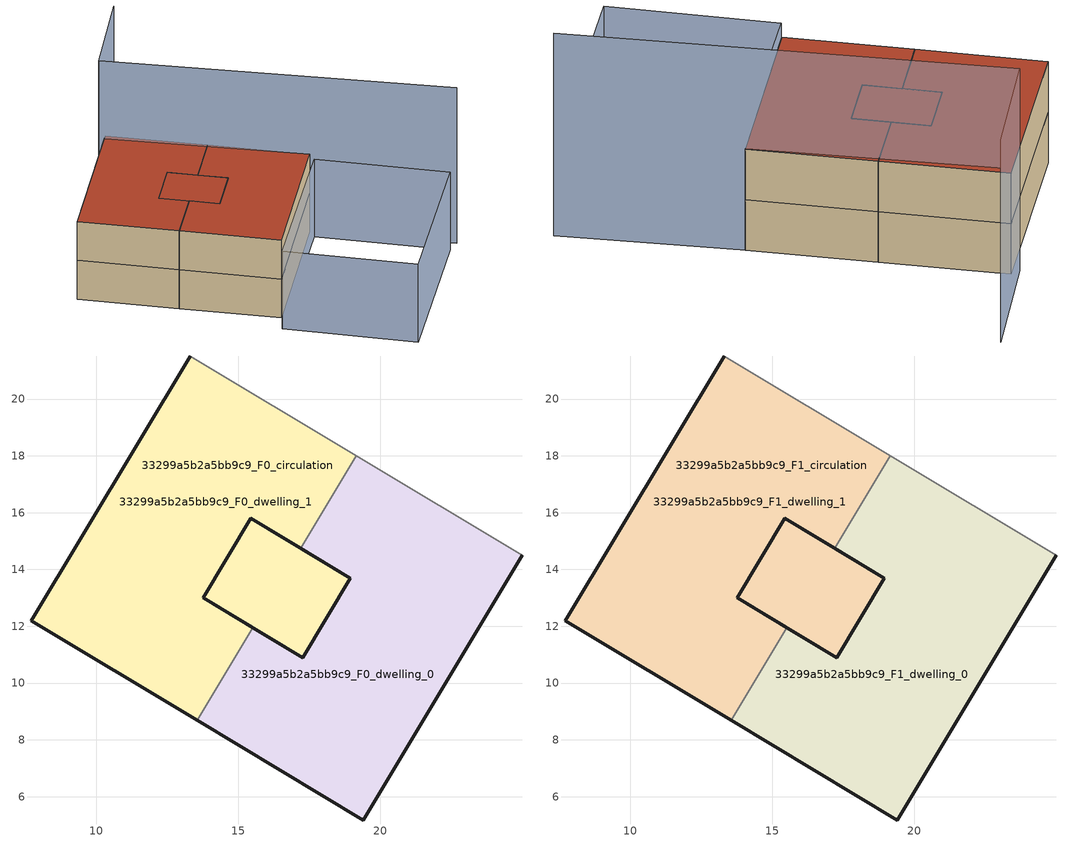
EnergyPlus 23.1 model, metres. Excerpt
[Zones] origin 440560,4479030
33299a5b2a5bb9c9_F0_dwelling_0
 floor ground (EU_floor_Construction): 25,14.5 19.4,5.18 13.56,8.69 15.52,11.95 17.27,10.9 18.95,13.69 17.2,14.75 19.15,18.01 z0; 17.2,14.75 18.95,13.69 17.27,10.9 13.77,13 15.44,15.8 z0
 wall outside (EU_wall_Construction): 17.2,14.75 18.95,13.69 17.27,10.9 15.52,11.95 / 13.56,8.69 19.4,5.18 25,14.5 z0:3
 wall adiabatic (EU_wall_Construction): 25,14.5 19.15,18.01 z0:3
 wall to 33299a5b2a5bb9c9_F0_dwelling_1 (EU_wall_Construction): 19.15,18.01 17.2,14.75 / 15.52,11.95 13.56,8.69 z0:3
33299a5b2a5bb9c9_F0_dwelling_1
 floor ground (EU_floor_Construction): 19.15,18.01 17.2,14.75 15.44,15.8 13.77,13 15.52,11.95 13.56,8.69 7.72,12.19 13.31,21.51 z0; 18.95,13.69 17.27,10.9 13.77,13 15.44,15.8 17.2,14.75 z0
 wall outside (EU_wall_Construction): 15.52,11.95 13.77,13 15.44,15.8 17.2,14.75 / 13.31,21.51 7.72,12.19 13.56,8.69 z0:3
 wall adiabatic (EU_wall_Construction): 19.15,18.01 13.31,21.51 z0:3
33299a5b2a5bb9c9_F0_circulation
 floor ground (EU_floor_Construction): 25,14.5 19.4,5.18 13.56,8.69 15.52,11.95 17.27,10.9 18.95,13.69 17.2,14.75 19.15,18.01 z0; 17.2,14.75 18.95,13.69 17.27,10.9 15.52,11.95 13.77,13 15.44,15.8 z0; 19.15,18.01 17.2,14.75 15.44,15.8 13.77,13 15.52,11.95 13.56,8.69 7.72,12.19 13.31,21.51 z0
 wall outside (EU_wall_Construction): 13.77,13 17.27,10.9 18.95,13.69 15.44,15.8 13.77,13 z0:3
33299a5b2a5bb9c9_F1_dwelling_0
 floor outside (EU_floor_Construction): 25,14.5 19.4,5.18 13.56,8.69 15.52,11.95 17.27,10.9 18.95,13.69 17.2,14.75 19.15,18.01 z3; 17.2,14.75 18.95,13.69 17.27,10.9 13.77,13 15.44,15.8 z3
 wall outside (EU_wall_Construction): 17.2,14.75 18.95,13.69 17.27,10.9 15.52,11.95 / 13.56,8.69 19.4,5.18 25,14.5 z3:6
 wall adiabatic (EU_wall_Construction): 25,14.5 19.15,18.01 z3:6
 wall to 33299a5b2a5bb9c9_F1_dwelling_1 (EU_wall_Construction): 19.15,18.01 17.2,14.75 / 15.52,11.95 13.56,8.69 z3:6
 roof outside (EU_roof_Construction): 19.4,5.18 25,14.5 19.15,18.01 17.2,14.75 18.95,13.69 17.27,10.9 15.52,11.95 13.56,8.69 z6; 17.27,10.9 18.95,13.69 17.2,14.75 15.44,15.8 13.77,13 z6
33299a5b2a5bb9c9_F1_dwelling_1
 floor to 33299a5b2a5bb9c9_F0_dwelling_1 (EU_floor_Construction): 19.15,18.01 17.2,14.75 15.44,15.8 13.77,13 15.52,11.95 13.56,8.69 7.72,12.19 13.31,21.51 z3; 18.95,13.69 17.27,10.9 13.77,13 15.44,15.8 17.2,14.75 z3
 wall outside (EU_wall_Construction): 15.52,11.95 13.77,13 15.44,15.8 17.2,14.75 / 13.31,21.51 7.72,12.19 13.56,8.69 z3:6
 wall adiabatic (EU_wall_Construction): 19.15,18.01 13.31,21.51 z3:6
 roof outside (EU_roof_Construction): 17.27,10.9 18.95,13.69 17.2,14.75 15.44,15.8 13.77,13 z6; 15.52,11.95 13.77,13 15.44,15.8 17.2,14.75 19.15,18.01 13.31,21.51 7.72,12.19 13.56,8.69 z6
33299a5b2a5bb9c9_F1_circulation
 floor outside (EU_floor_Construction): 19.15,18.01 17.2,14.75 15.44,15.8 13.77,13 15.52,11.95 13.56,8.69 7.72,12.19 13.31,21.51 z3
 floor to 33299a5b2a5bb9c9_F0_circulation (EU_floor_Construction): 25,14.5 19.4,5.18 13.56,8.69 15.52,11.95 17.27,10.9 18.95,13.69 17.2,14.75 19.15,18.01 z3; 17.2,14.75 18.95,13.69 17.27,10.9 15.52,11.95 13.77,13 15.44,15.8 z3
 wall outside (EU_wall_Construction): 13.77,13 17.27,10.9 18.95,13.69 15.44,15.8 13.77,13 z3:6
 roof outside (EU_roof_Construction): 19.4,5.18 25,14.5 19.15,18.01 17.2,14.75 18.95,13.69 17.27,10.9 15.52,11.95 13.56,8.69 z6; 17.27,10.9 18.95,13.69 17.2,14.75 15.44,15.8 13.77,13 15.52,11.95 z6; 15.52,11.95 13.77,13 15.44,15.8 17.2,14.75 19.15,18.01 13.31,21.51 7.72,12.19 13.56,8.69 z6
shading: 32.79,9.08 26.69,-0.86 / 26.69,-0.86 18.94,3.89 / 18.94,3.89 25.04,13.83 / 25.04,13.83 32.79,9.08 z0:6; 33.49,9.71 12.78,21.34 / 12.78,21.34 16.16,27.35 z0:12
[Building]
EU S2 Campaign: North Axis=0; Terrain=City; Solar Distribution=FullExterior
[Site:Location]
Madrid: Latitude=40.5; Longitude=-3.5; Time Zone=1; Elevation=609
[SizingPeriod:WeatherFileDays]
AnnualSizingPeriod: Begin Month=1; Begin Day of Month=1; End Month=12; End Day of Month=31; Day of Week for Start Day=Monday; Use Weather File Daylight Saving Period=No; Use Weather File Rain and Snow Indicators=No
[MATERIAL]
EU_InternalMass_Material: Roughness=MediumRough; Thickness=0.1; Conductivity=1; Density=1800; Specific Heat=900; Thermal Absorptance=0.9; Solar Absorptance=0.7; Visible Absorptance=0.7
[MATERIAL:NOMASS] Roughness=MediumRough; Thermal Absorptance=0.9; Solar Absorptance=0.7; Visible Absorptance=0.7
Name | Thermal Resistance
EU_wall_NoMass | 0.609216
EU_roof_NoMass | 0.513268
EU_floor_NoMass | 0.568163
[CONSTRUCTION]
EU_wall_Construction: EU_wall_NoMass
EU_roof_Construction: EU_roof_NoMass
EU_floor_Construction: EU_floor_NoMass
EU_InternalMass_Construction: EU_InternalMass_Material
[ZONE] Type=1; Multiplier=1; Ceiling Height=autocalculate; Floor Area=autocalculate; Part of Total Floor Area=Yes
Name | Volume
33299a5b2a5bb9c9_F0_dwelling_0; 33299a5b2a5bb9c9_F1_dwelling_0 | 242.243
33299a5b2a5bb9c9_F0_dwelling_1; 33299a5b2a5bb9c9_F1_dwelling_1 | 242.246
33299a5b2a5bb9c9_F0_circulation; 33299a5b2a5bb9c9_F1_circulation | 444.484
[INTERNALMASS] Construction=EU_InternalMass_Construction; Surface Area=67.4136
Name | Zone or ZoneList
33299a5b2a5bb9c9_F0_dwelling_0_EU_InternalMass | 33299a5b2a5bb9c9_F0_dwelling_0
33299a5b2a5bb9c9_F0_dwelling_1_EU_InternalMass | 33299a5b2a5bb9c9_F0_dwelling_1
33299a5b2a5bb9c9_F1_dwelling_0_EU_InternalMass | 33299a5b2a5bb9c9_F1_dwelling_0
33299a5b2a5bb9c9_F1_dwelling_1_EU_InternalMass | 33299a5b2a5bb9c9_F1_dwelling_1
[OTHEREQUIPMENT] Fuel Type=Electricity; Design Level Calculation Method=Watts/Area; Power per Zone Floor Area=1; Fraction Latent=0; Fraction Radiant=0; Fraction Lost=0; Carbon Dioxide Generation Rate=0; EndUse Subcategory=EU_Step8_InternalGains
Name | Zone or ZoneList or Space or SpaceList | Schedule
EU_Step8_InternalGain_33299a5b2a5bb9c9_F0_dwelling_0_f000 | 33299a5b2a5bb9c9_F0_dwelling_0 | EU_Step8_GainSchedule_33299a5b2a5bb9c9_F0_dwelling_0_f000
EU_Step8_InternalGain_33299a5b2a5bb9c9_F0_dwelling_1_f000 | 33299a5b2a5bb9c9_F0_dwelling_1 | EU_Step8_GainSchedule_33299a5b2a5bb9c9_F0_dwelling_1_f000
EU_Step8_InternalGain_33299a5b2a5bb9c9_F1_dwelling_0_f000 | 33299a5b2a5bb9c9_F1_dwelling_0 | EU_Step8_GainSchedule_33299a5b2a5bb9c9_F1_dwelling_0_f000
EU_Step8_InternalGain_33299a5b2a5bb9c9_F1_dwelling_1_f000 | 33299a5b2a5bb9c9_F1_dwelling_1 | EU_Step8_GainSchedule_33299a5b2a5bb9c9_F1_dwelling_1_f000
[ZONEINFILTRATION:DESIGNFLOWRATE] Schedule=EU_AlwaysOn; Design Flow Rate Calculation Method=Flow/Area; Flow Rate per Floor Area=0.0005; Constant Term Coefficient=1; Temperature Term Coefficient=0; Velocity Term Coefficient=0; Velocity Squared Term Coefficient=0
Name | Zone or ZoneList or Space or SpaceList
EU_Circulation_Infiltration_33299a5b2a5bb9c9_F0_circulation | 33299a5b2a5bb9c9_F0_circulation
EU_Circulation_Infiltration_33299a5b2a5bb9c9_F1_circulation | 33299a5b2a5bb9c9_F1_circulation
[ZONEVENTILATION:DESIGNFLOWRATE] Schedule=EU_AlwaysOn; Design Flow Rate Calculation Method=AirChanges/Hour; Air Changes per Hour=0.752966; Ventilation Type=Natural; Fan Pressure Rise=0; Fan Total Efficiency=1; Constant Term Coefficient=1; Temperature Term Coefficient=0; Velocity Term Coefficient=0; Velocity Squared Term Coefficient=0; Minimum Indoor Temperature=-100; Maximum Indoor Temperature=100; Delta Temperature=-100; Minimum Outdoor Temperature=-100; Maximum Outdoor Temperature=100; Maximum Wind Speed=40
Name | Zone or ZoneList or Space or SpaceList
EU_ConstantAir_33299a5b2a5bb9c9_F0_dwelling_0 | 33299a5b2a5bb9c9_F0_dwelling_0
EU_ConstantAir_33299a5b2a5bb9c9_F0_dwelling_1 | 33299a5b2a5bb9c9_F0_dwelling_1
EU_ConstantAir_33299a5b2a5bb9c9_F1_dwelling_0 | 33299a5b2a5bb9c9_F1_dwelling_0
EU_ConstantAir_33299a5b2a5bb9c9_F1_dwelling_1 | 33299a5b2a5bb9c9_F1_dwelling_1
[HVACTEMPLATE:THERMOSTAT] Constant Heating Setpoint=20; Constant Cooling Setpoint=50
EU_HeatOnly_33299a5b2a5bb9c9_F0_dwelling_0; EU_HeatOnly_33299a5b2a5bb9c9_F0_dwelling_1; EU_HeatOnly_33299a5b2a5bb9c9_F1_dwelling_0; EU_HeatOnly_33299a5b2a5bb9c9_F1_dwelling_1
[HVACTEMPLATE:ZONE:IDEALLOADSAIRSYSTEM] System Availability Schedule=EU_AlwaysOn; Maximum Heating Supply Air Temperature=50; Minimum Cooling Supply Air Temperature=13; Maximum Heating Supply Air Humidity Ratio=0.0156; Minimum Cooling Supply Air Humidity Ratio=0.0077; Heating Limit=NoLimit; Cooling Limit=NoLimit; Heating Availability Schedule=EU_AlwaysOn; Cooling Availability Schedule=EU_CoolingOff; Dehumidification Control Type=ConstantSensibleHeatRatio; Cooling Sensible Heat Ratio=0.7; Dehumidification Setpoint=60; Humidification Control Type=None; Humidification Setpoint=30; Outdoor Air Method=None; Outdoor Air Flow Rate per Person=0.00944; Outdoor Air Flow Rate per Zone Floor Area=0; Outdoor Air Flow Rate per Zone=0; Demand Controlled Ventilation Type=None; Outdoor Air Economizer Type=NoEconomizer; Heat Recovery Type=None; Sensible Heat Recovery Effectiveness=0.7; Latent Heat Recovery Effectiveness=0.65
Name | Template Thermostat
33299a5b2a5bb9c9_F0_dwelling_0 | EU_HeatOnly_33299a5b2a5bb9c9_F0_dwelling_0
33299a5b2a5bb9c9_F0_dwelling_1 | EU_HeatOnly_33299a5b2a5bb9c9_F0_dwelling_1
33299a5b2a5bb9c9_F1_dwelling_0 | EU_HeatOnly_33299a5b2a5bb9c9_F1_dwelling_0
33299a5b2a5bb9c9_F1_dwelling_1 | EU_HeatOnly_33299a5b2a5bb9c9_F1_dwelling_1
[SIZING:ZONE] Zone Cooling Design Supply Air Temperature Input Method=SupplyAirTemperature; Zone Cooling Design Supply Air Temperature=13; Zone Heating Design Supply Air Temperature Input Method=SupplyAirTemperature; Zone Heating Design Supply Air Temperature=50; Zone Cooling Design Supply Air Humidity Ratio=0.008; Zone Heating Design Supply Air Humidity Ratio=0.008; Cooling Design Air Flow Method=DesignDay; Cooling Design Air Flow Rate=0; Cooling Minimum Air Flow per Zone Floor Area=0.000762; Cooling Minimum Air Flow=0; Cooling Minimum Air Flow Fraction=0.2; Heating Design Air Flow Method=DesignDay; Heating Design Air Flow Rate=0; Heating Maximum Air Flow per Zone Floor Area=0.002032; Heating Maximum Air Flow=0.141576; Heating Maximum Air Flow Fraction=0.3; Account for Dedicated Outdoor Air System=No; Dedicated Outdoor Air System Control Strategy=NeutralSupplyAir; Dedicated Outdoor Air Low Setpoint Temperature for Design=autosize; Dedicated Outdoor Air High Setpoint Temperature for Design=autosize; Zone Load Sizing Method=Sensible Load Only No Latent Load; Zone Latent Cooling Design Supply Air Humidity Ratio Input Method=HumidityRatioDifference; Zone Cooling Design Supply Air Humidity Ratio Difference=0.005; Zone Latent Heating Design Supply Air Humidity Ratio Input Method=HumidityRatioDifference; Zone Humidification Design Supply Air Humidity Ratio Difference=0.005
33299a5b2a5bb9c9_F0_dwelling_0; 33299a5b2a5bb9c9_F0_dwelling_1; 33299a5b2a5bb9c9_F1_dwelling_0; 33299a5b2a5bb9c9_F1_dwelling_1
[SCHEDULE:CONSTANT]
Name | Hourly Value
EU_AlwaysOn | 1
EU_CoolingOff | 0
[SCHEDULE:FILE] Column Number=1; Rows to Skip at Top=0; Number of Hours of Data=8760; Column Separator=Comma; Interpolate to Timestep=No; Minutes per Item=60; Adjust Schedule for Daylight Savings=Yes
Name | File
EU_Step8_GainSchedule_33299a5b2a5bb9c9_F0_dwelling_0_f000 | ../../schedules/33299a5b2a5bb9c9/33299a5b2a5bb9c9_F0_dwelling_0_f000_gain.csv
EU_Step8_GainSchedule_33299a5b2a5bb9c9_F0_dwelling_1_f000 | ../../schedules/33299a5b2a5bb9c9/33299a5b2a5bb9c9_F0_dwelling_1_f000_gain.csv
EU_Step8_GainSchedule_33299a5b2a5bb9c9_F1_dwelling_0_f000 | ../../schedules/33299a5b2a5bb9c9/33299a5b2a5bb9c9_F1_dwelling_0_f000_gain.csv
EU_Step8_GainSchedule_33299a5b2a5bb9c9_F1_dwelling_1_f000 | ../../schedules/33299a5b2a5bb9c9/33299a5b2a5bb9c9_F1_dwelling_1_f000_gain.csv
